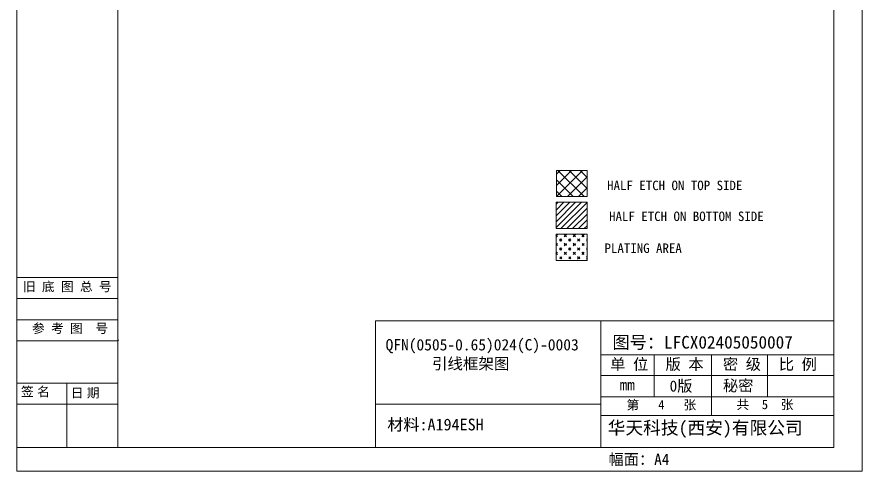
# Model space of a CAD drawing. Extents: x 2505 to 2922, y -308 to -10.
# Drawn here: x 2786.07 to 2799.47, y -71.92 to -64.71 of the extents above; entities that cross this region are included whole.
import ezdxf
from ezdxf.enums import TextEntityAlignment as Align

# ---------------------------------------------------------------- set-up
doc = ezdxf.new("R2010")
doc.units = 0
doc.header["$LTSCALE"] = 5
doc.header["$MEASUREMENT"] = 0
doc.layers.get('0').update_dxf_attribs({"linetype": 'CONTINUOUS'})
for name, color, linetype in [('DIM', 4, 'CONTINUOUS'), ('EACH', 4, 'CONTINUOUS'), ('PLATING', 3, 'CONTINUOUS'), ('TOP-Half-E', 6, 'CONTINUOUS'), ('图层1实体', 7, 'CONTINUOUS')]:
    doc.layers.add(name, color=color, linetype=linetype)
doc.styles.add('宋体', font='')
doc.styles.get('宋体').set_extended_font_data('SimSun')

msp = doc.modelspace()

# ---------------------------------------------------------------- hatches: boundary and pattern name
at = {"layer": 'EACH', "lineweight": 0}
h = msp.add_hatch(dxfattribs=at)
h.set_pattern_fill('ANSI31', color=256, scale=0.52272, style=0)
h.set_pattern_definition([(45, (2820.98619, -33.000655), (-0.04620236, 0.04620236), [])])
h.paths.add_polyline_path([(2795.108, -67.6541), (2794.6178, -67.6541), (2794.6178, -68.0707), (2795.108, -68.0707)])
at = {"layer": 'PLATING', "lineweight": -3}
h = msp.add_hatch(dxfattribs=at)
h.set_pattern_fill('CROSS', color=3, scale=0.1)
h.set_pattern_definition([(45, (118.62963, -97.89904), (-0.070710678, 0.070710678), [0.05, -0.05]), (135, (118.66498, -97.89904), (-0.070710678, -0.070710678), [0.05, -0.05])])
h.paths.add_polyline_path([(2795.108, -68.1601), (2794.6178, -68.1601), (2794.6178, -68.5767), (2795.108, -68.5767)])
at = {"layer": 'TOP-Half-E', "lineweight": -3}
h = msp.add_hatch(dxfattribs=at)
h.set_pattern_fill('ANSI37', color=6)
h.set_pattern_definition([(45, (143.98725, -96.7767), (-0.0883883476, 0.0883883476), []), (135, (143.98725, -96.7767), (-0.0883883476, -0.0883883476), [])])
h.paths.add_polyline_path([(2795.112, -67.1481), (2794.6218, -67.1481), (2794.6218, -67.5647), (2795.112, -67.5647)])

# ---------------------------------------------------------------- linework, layer by layer
at = {"color": 7, "lineweight": 0}
for p, q in [((2794.6218, -67.1481, 0.041), (2794.6218, -67.5647, 0.041)), ((2795.112, -67.1481, 0.041), (2794.6218, -67.1481, 0.041)), ((2795.112, -67.5647, 0.041), (2795.112, -67.1481, 0.041)), ((2794.6218, -67.5647, 0.041), (2795.112, -67.5647, 0.041)), ((2794.6178, -67.6541, 0.041), (2794.6178, -68.0707, 0.041)), ((2795.108, -67.6541, 0.041), (2794.6178, -67.6541, 0.041)), ((2795.108, -68.0707, 0.041), (2795.108, -67.6541, 0.041)), ((2794.6178, -68.0707, 0.041), (2795.108, -68.0707, 0.041)), ((2794.6178, -68.1601, 0.041), (2794.6178, -68.5767, 0.041)), ((2795.108, -68.1601, 0.041), (2794.6178, -68.1601, 0.041)), ((2795.108, -68.5767, 0.041), (2795.108, -68.1601, 0.041)), ((2794.6178, -68.5767, 0.041), (2795.108, -68.5767, 0.041))]:
    msp.add_line(p, q, dxfattribs=at)
at = {"layer": '图层1实体', "lineweight": 0}
for p, q in [((2787.6723, -68.8478, -0.0291), (2786.0715, -68.8478, -0.0291)), ((2787.6723, -69.183, -0.0291), (2786.0715, -69.183, -0.0291)), ((2787.6723, -69.5182, -0.0291), (2786.0715, -69.5182, -0.0291)), ((2791.7551, -71.5455, -0.0291), (2791.7551, -69.5351, -0.0291)), ((2791.7551, -69.5351, -0.0291), (2799.021, -69.5351, -0.0291)), ((2795.3272, -69.5351, -0.0291), (2795.3272, -71.5455, -0.0291)), ((2787.6723, -69.8535, -0.0291), (2786.0715, -69.8535, -0.0291)), ((2787.6806, -69.8359, -0.0291), (2787.6806, -69.8459, -0.0291)), ((2795.3272, -70.0731, -0.0291), (2799.021, -70.0731, -0.0291)), ((2796.1723, -70.0799, -0.0291), (2796.1723, -70.7412, -0.0291)), ((2797.082, -70.0799, -0.0291), (2797.082, -71.0353, -0.0291)), ((2797.968, -70.0799, -0.0291), (2797.968, -70.7412, -0.0291)), ((2795.3272, -70.4018, -0.0291), (2799.021, -70.4018, -0.0291)), ((2786.0715, -70.5233, -0.0291), (2787.6723, -70.5239, -0.0291)), ((2786.8632, -70.5233, -0.0291), (2786.8632, -71.5386, -0.0291)), ((2786.8632, -71.5386, -0.0291), (2786.8632, -70.5332, -0.0291)), ((2787.6723, -70.8598, -0.0291), (2786.0715, -70.8598, -0.0291)), ((2795.3272, -70.8598, -0.0291), (2791.7551, -70.8598, -0.0291)), ((2795.3272, -70.7412, -0.0291), (2799.021, -70.7412, -0.0291)), ((2795.3272, -71.0353, -0.0291), (2799.021, -71.0353, -0.0291)), ((2787.6713, -71.5466, -0.0291), (2786.076, -71.5466, -0.0291))]:
    msp.add_line(p, q, dxfattribs=at)
at = {"layer": '图层1实体', "lineweight": 0, "elevation": -0.0291}
for points in [[(2786.0715, -53.3189), (2799.4669, -53.3189), (2799.4669, -71.9204), (2786.0715, -71.9204)], [(2787.6723, -53.696), (2799.021, -53.696), (2799.021, -71.5455), (2787.6723, -71.5455)]]:
    msp.add_lwpolyline(points, close=True, dxfattribs=at)

# ---------------------------------------------------------------- texts
at = {"layer": 'DIM', "lineweight": 0, "style": '宋体'}
for s, p in [('HALF ETCH ON TOP SIDE', (2797.5691, -67.3868)), ('HALF ETCH ON BOTTOM SIDE', (2797.9067, -67.8768)), ('PLATING AREA', (2796.6095, -68.3828))]:
    msp.add_text(s, height=0.15, dxfattribs=at).set_placement(p, align=Align.MIDDLE_RIGHT)
at = {"layer": '图层1实体', "lineweight": 0, "style": '宋体'}
for s, height, p in [('图号：LFCX02405050007', 0.2, (2795.5098, -69.9758, -0.0225)), ('单 位', 0.17678, (2795.4753, -70.3121, -0.0291)), ('版 本', 0.17678, (2796.3521, -70.3121, -0.0291)), ('密 级', 0.17678, (2797.2617, -70.3121, -0.0291)), ('比 例', 0.17678, (2798.1477, -70.3121, -0.0291)), ('0版', 0.17678, (2796.4163, -70.6585, -0.0291)), ('秘密', 0.17678, (2797.2617, -70.6514, -0.0291)), ('mm', 0.17678, (2795.6242, -70.6386, -0.0291)), ('幅面：A4', 0.17678, (2795.4483, -71.8221, -0.0291))]:
    msp.add_text(s, height=height, dxfattribs=at).set_placement(p)
at = {"layer": '图层1实体', "lineweight": 0, "attachment_point": 1, "style": '宋体'}
for s, insert, char_height in [('{\\fSimSun|b0|i0|c134|p2;旧 底 图 总 号}', (2786.167, -68.9184, -0.0291), 0.147314), ('{\\fSimSun|b0|i0|c134|p2;参 考 图  号}', (2786.3119, -69.5804, -0.0291), 0.147314), ('{\\fￋￎￌﾣﾤ|b0|i0|c134|p2; 签 名}', (2786.0816, -70.5848, -0.0291), 0.147314), ('{\\fￋￎￌﾣﾤ|b0|i0|c134|p2; 日 期}', (2786.8691, -70.6047, -0.0291), 0.147314), ('第   4   张', (2795.7332, -70.7951, -0.0291), 0.14731), ('共  5  张', (2797.4755, -70.7901, -0.0291), 0.14731), ('材料:A194ESH', (2791.9421, -71.0872, -0.0225), 0.18698), ('{\\fSimSun|b0|i0|c134|p2;华天科技(西安)有限公司}', (2795.4337, -71.1301, -0.0291), 0.20624)]:
    msp.add_mtext(s, dxfattribs=dict(at, insert=insert, char_height=char_height))
at = {"layer": '图层1实体', "lineweight": 0, "insert": (2791.9147, -69.825, -0.0225), "char_height": 0.18, "width": 3.803132, "attachment_point": 1, "style": '宋体'}
msp.add_mtext('QFN(0505-0.65)024(C)-0003\\P      引线框架图\\P            ', dxfattribs=at)

doc.saveas('drawing.dxf')
